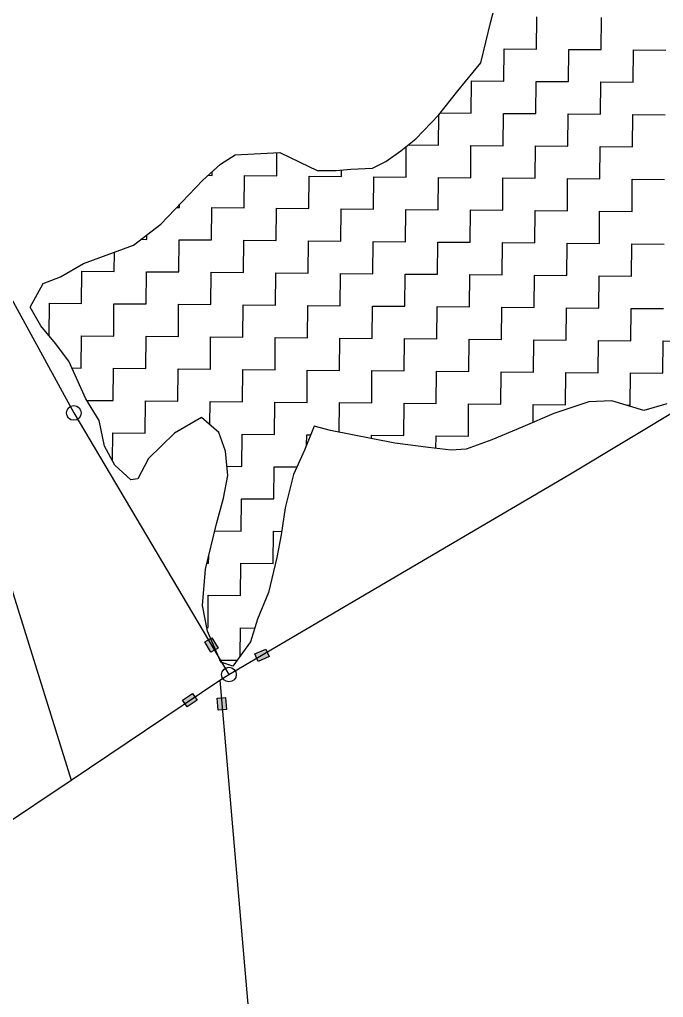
# Model space of a CAD drawing. Header units: metres. Extents: x 286188 to 288650, y 2015524 to 2018848.
# Drawn here: x 287073.8 to 287266.9, y 2016557.5 to 2016851 of the extents above; entities that cross this region are included whole.
import ezdxf

# ---------------------------------------------------------------- set-up
doc = ezdxf.new("R2010")
doc.units = ezdxf.units.M
doc.header["$MEASUREMENT"] = 0
doc.layers.add('POLY_HATCH', color=12, linetype='Continuous')
doc.layers.add('POLY_PARCEL', color=6, linetype='Continuous')

msp = doc.modelspace()

# ---------------------------------------------------------------- hatches: boundary and pattern name
for points in [[(287131.48, 2016665.45), (287129.33, 2016664.18), (287131.17, 2016661.08), (287133.31, 2016662.35)], [(287148.59, 2016659.79), (287147.59, 2016662.06), (287144.3, 2016660.61), (287145.3, 2016658.34)], [(287122.67, 2016646.76), (287124.06, 2016644.7), (287127.04, 2016646.71), (287125.65, 2016648.77)], [(287133.33, 2016643.71), (287135.81, 2016643.92), (287135.5, 2016647.51), (287133.02, 2016647.29)]]:
    msp.add_hatch(color=256).paths.add_polyline_path(points)

# ---------------------------------------------------------------- linework, layer by layer
for points in [[(287131.17, 2016661.08), (287129.33, 2016664.18), (287131.48, 2016665.45), (287133.31, 2016662.35)], [(287144.3, 2016660.61), (287147.59, 2016662.06), (287148.59, 2016659.79), (287145.3, 2016658.34)], [(287127.04, 2016646.71), (287124.06, 2016644.7), (287122.67, 2016646.76), (287125.65, 2016648.77)], [(287135.5, 2016647.51), (287135.81, 2016643.92), (287133.33, 2016643.71), (287133.02, 2016647.29)]]:
    msp.add_lwpolyline(points, close=True)
for centre in [(287090.04, 2016732.9), (287136.58, 2016654.4)]:
    msp.add_circle(centre, 2.2)
at = {"layer": 'POLY_HATCH'}
for p, q in [((287215.09, 2016850.42), (287217.18, 2016858.06)), ((287212.15, 2016837.94), (287215.09, 2016850.42)), ((287205.22, 2016829.54), (287212.15, 2016837.94)), ((287199.5, 2016822.33), (287205.22, 2016829.54)), ((287192.58, 2016815.13), (287199.5, 2016822.33)), ((287188.11, 2016811.54), (287192.58, 2016815.13)), ((287183.64, 2016808.36), (287188.11, 2016811.54)), ((287134.01, 2016807.6), (287138.47, 2016810.38)), ((287138.47, 2016810.38), (287151.79, 2016811.07)), ((287151.79, 2016811.07), (287157.82, 2016808.19)), ((287179.59, 2016806.38), (287183.64, 2016808.36)), ((287128.72, 2016802.81), (287134.01, 2016807.6)), ((287157.82, 2016808.19), (287163.04, 2016805.72)), ((287163.04, 2016805.72), (287168.69, 2016805.67)), ((287168.69, 2016805.67), (287173.13, 2016806.03)), ((287173.13, 2016806.03), (287179.59, 2016806.38)), ((287116.09, 2016789.61), (287128.72, 2016802.81)), ((287107.96, 2016783.23), (287116.09, 2016789.61)), ((287092.99, 2016777.72), (287107.96, 2016783.23)), ((287086.09, 2016773.75), (287092.99, 2016777.72)), ((287080.83, 2016771.79), (287086.09, 2016773.75)), ((287076.98, 2016764.7), (287080.83, 2016771.79)), ((287080.16, 2016759.02), (287076.98, 2016764.7)), ((287084.55, 2016753.74), (287080.16, 2016759.02)), ((287088.54, 2016748.46), (287084.55, 2016753.74)), ((287093.68, 2016737.12), (287088.54, 2016748.46)), ((287097.66, 2016730.64), (287093.68, 2016737.12)), ((287244.54, 2016736.25), (287234.02, 2016732.72)), ((287251.4, 2016736.59), (287244.54, 2016736.25)), ((287261.06, 2016733.68), (287251.4, 2016736.59)), ((287267.94, 2016735.64), (287261.06, 2016733.68)), ((287234.02, 2016732.72), (287224.7, 2016728.77)), ((287099.2, 2016722.96), (287097.66, 2016730.64)), ((287128.33, 2016731.57), (287120.22, 2016726.8)), ((287133.54, 2016727.09), (287128.33, 2016731.57)), ((287120.22, 2016726.8), (287112.48, 2016719.21)), ((287135.5, 2016721.42), (287133.54, 2016727.09)), ((287162.17, 2016728.93), (287159.28, 2016721.7)), ((287167, 2016727.68), (287162.17, 2016728.93)), ((287186.33, 2016723.87), (287167, 2016727.68)), ((287224.7, 2016728.77), (287215.39, 2016724.82)), ((287196.4, 2016722.57), (287186.33, 2016723.87)), ((287215.39, 2016724.82), (287207.7, 2016722.07)), ((287102.38, 2016717.29), (287099.2, 2016722.96)), ((287136.24, 2016714.16), (287135.5, 2016721.42)), ((287159.28, 2016721.7), (287155.98, 2016714.47)), ((287203.26, 2016721.7), (287196.4, 2016722.57)), ((287207.7, 2016722.07), (287203.26, 2016721.7)), ((287112.48, 2016719.21), (287109.2, 2016713.19)), ((287107.18, 2016712.81), (287102.38, 2016717.29)), ((287155.98, 2016714.47), (287153.47, 2016704.41)), ((287109.2, 2016713.19), (287107.18, 2016712.81)), ((287134.97, 2016707.31), (287136.24, 2016714.16)), ((287132.88, 2016699.67), (287134.97, 2016707.31)), ((287153.47, 2016704.41), (287152.19, 2016696.36)), ((287129.53, 2016685.99), (287132.88, 2016699.67)), ((287152.19, 2016696.36), (287150.92, 2016689.51)), ((287150.92, 2016689.51), (287148.4, 2016679.05)), ((287128.63, 2016675.11), (287129.53, 2016685.99)), ((287148.4, 2016679.05), (287145.1, 2016671.02)), ((287130.17, 2016667.44), (287128.63, 2016675.11)), ((287145.1, 2016671.02), (287143.02, 2016664.18)), ((287134.12, 2016658.13), (287130.17, 2016667.44)), ((287143.02, 2016664.18), (287137.74, 2016656.88)), ((287137.74, 2016656.88), (287134.12, 2016658.13))]:
    msp.add_line(p, q, dxfattribs=at)
at = {"layer": 'POLY_HATCH', "linetype": 'Continuous'}
for p, q in [((287228.82, 2016842.12), (287228.91, 2016851.81)), ((287248.21, 2016841.94), (287248.3, 2016851.54)), ((287219.04, 2016832.51), (287219.12, 2016842.21)), ((287219.12, 2016842.21), (287228.82, 2016842.12)), ((287238.43, 2016832.34), (287238.51, 2016842.03)), ((287238.51, 2016842.03), (287248.21, 2016841.94)), ((287257.82, 2016832.16), (287257.9, 2016841.86)), ((287257.9, 2016841.86), (287267.6, 2016841.77)), ((287209.25, 2016822.9), (287209.34, 2016832.6)), ((287209.34, 2016832.6), (287219.04, 2016832.51)), ((287228.64, 2016822.73), (287228.73, 2016832.42)), ((287228.73, 2016832.42), (287238.43, 2016832.34)), ((287248.03, 2016822.55), (287248.12, 2016832.25)), ((287248.12, 2016832.25), (287257.82, 2016832.16)), ((287200.03, 2016822.99), (287209.25, 2016822.9)), ((287199.47, 2016813.3), (287199.55, 2016822.39)), ((287218.86, 2016813.12), (287218.95, 2016822.82)), ((287218.95, 2016822.82), (287228.64, 2016822.73)), ((287238.25, 2016812.95), (287238.34, 2016822.64)), ((287238.34, 2016822.64), (287248.03, 2016822.55)), ((287257.64, 2016812.77), (287257.73, 2016822.47)), ((287257.73, 2016822.47), (287267.42, 2016822.38)), ((287189.69, 2016803.69), (287189.77, 2016812.88)), ((287190.39, 2016813.38), (287199.47, 2016813.3)), ((287209.08, 2016803.51), (287209.17, 2016813.21)), ((287209.17, 2016813.21), (287218.86, 2016813.12)), ((287228.47, 2016803.34), (287228.56, 2016813.03)), ((287228.56, 2016813.03), (287238.25, 2016812.95)), ((287247.86, 2016803.16), (287247.95, 2016812.86)), ((287247.95, 2016812.86), (287257.64, 2016812.77)), ((287150.91, 2016804.04), (287150.97, 2016811.02)), ((287131.52, 2016804.21), (287131.53, 2016805.35)), ((287170.3, 2016803.86), (287170.32, 2016805.8)), ((287130.29, 2016804.23), (287131.52, 2016804.21)), ((287141.13, 2016794.43), (287141.22, 2016804.13)), ((287141.22, 2016804.13), (287150.91, 2016804.04)), ((287160.52, 2016794.26), (287160.61, 2016803.95)), ((287160.61, 2016803.95), (287170.3, 2016803.86)), ((287179.91, 2016794.08), (287180, 2016803.78)), ((287180, 2016803.78), (287189.69, 2016803.69)), ((287199.3, 2016793.91), (287199.38, 2016803.6)), ((287199.38, 2016803.6), (287209.08, 2016803.51)), ((287218.69, 2016793.73), (287218.77, 2016803.43)), ((287218.77, 2016803.43), (287228.47, 2016803.34)), ((287238.08, 2016793.56), (287238.16, 2016803.25)), ((287238.16, 2016803.25), (287247.86, 2016803.16)), ((287257.47, 2016793.38), (287257.55, 2016803.08)), ((287257.55, 2016803.08), (287267.25, 2016802.99)), ((287120.88, 2016794.61), (287121.74, 2016794.61)), ((287121.74, 2016794.61), (287121.75, 2016795.52)), ((287131.35, 2016784.82), (287131.43, 2016794.52)), ((287131.43, 2016794.52), (287141.13, 2016794.43)), ((287150.74, 2016784.65), (287150.82, 2016794.34)), ((287150.82, 2016794.34), (287160.52, 2016794.26)), ((287170.13, 2016784.47), (287170.21, 2016794.17)), ((287170.21, 2016794.17), (287179.91, 2016794.08)), ((287189.51, 2016784.3), (287189.6, 2016793.99)), ((287189.6, 2016793.99), (287199.3, 2016793.91)), ((287208.9, 2016784.12), (287208.99, 2016793.82)), ((287208.99, 2016793.82), (287218.69, 2016793.73)), ((287228.29, 2016783.95), (287228.38, 2016793.64)), ((287228.38, 2016793.64), (287238.08, 2016793.56)), ((287247.68, 2016783.77), (287247.77, 2016793.47)), ((287247.77, 2016793.47), (287257.47, 2016793.38)), ((287110.23, 2016785.02), (287111.96, 2016785)), ((287111.96, 2016785), (287111.97, 2016786.38)), ((287121.56, 2016775.22), (287121.65, 2016784.91)), ((287121.65, 2016784.91), (287131.35, 2016784.82)), ((287140.95, 2016775.04), (287141.04, 2016784.74)), ((287141.04, 2016784.74), (287150.74, 2016784.65)), ((287160.34, 2016774.87), (287160.43, 2016784.56)), ((287160.43, 2016784.56), (287170.13, 2016784.47)), ((287179.73, 2016774.69), (287179.82, 2016784.39)), ((287179.82, 2016784.39), (287189.51, 2016784.3)), ((287199.12, 2016774.52), (287199.21, 2016784.21)), ((287199.21, 2016784.21), (287208.9, 2016784.12)), ((287218.51, 2016774.34), (287218.6, 2016784.04)), ((287218.6, 2016784.04), (287228.29, 2016783.95)), ((287237.9, 2016774.17), (287237.99, 2016783.86)), ((287237.99, 2016783.86), (287247.68, 2016783.77)), ((287257.29, 2016773.99), (287257.38, 2016783.69)), ((287257.38, 2016783.69), (287267.07, 2016783.6)), ((287102.17, 2016775.39), (287102.23, 2016781.12)), ((287092.39, 2016765.79), (287092.48, 2016775.48)), ((287092.48, 2016775.48), (287102.17, 2016775.39)), ((287111.78, 2016765.61), (287111.87, 2016775.31)), ((287111.87, 2016775.31), (287121.56, 2016775.22)), ((287131.17, 2016765.44), (287131.26, 2016775.13)), ((287131.26, 2016775.13), (287140.95, 2016775.04)), ((287150.56, 2016765.26), (287150.65, 2016774.95)), ((287150.65, 2016774.95), (287160.34, 2016774.87)), ((287169.95, 2016765.08), (287170.04, 2016774.78)), ((287170.04, 2016774.78), (287179.73, 2016774.69)), ((287189.34, 2016764.91), (287189.43, 2016774.6)), ((287189.43, 2016774.6), (287199.12, 2016774.52)), ((287208.73, 2016764.73), (287208.82, 2016774.43)), ((287208.82, 2016774.43), (287218.51, 2016774.34)), ((287228.12, 2016764.56), (287228.21, 2016774.25)), ((287228.21, 2016774.25), (287237.9, 2016774.17)), ((287247.51, 2016764.38), (287247.6, 2016774.08)), ((287247.6, 2016774.08), (287257.29, 2016773.99)), ((287082.61, 2016756.18), (287082.7, 2016765.87)), ((287082.7, 2016765.87), (287092.39, 2016765.79)), ((287102, 2016756), (287102.09, 2016765.7)), ((287102.09, 2016765.7), (287111.78, 2016765.61)), ((287121.39, 2016755.83), (287121.48, 2016765.52)), ((287121.48, 2016765.52), (287131.17, 2016765.44)), ((287140.78, 2016755.65), (287140.87, 2016765.35)), ((287140.87, 2016765.35), (287150.56, 2016765.26)), ((287160.17, 2016755.48), (287160.26, 2016765.17)), ((287160.26, 2016765.17), (287169.95, 2016765.08)), ((287179.56, 2016755.3), (287179.64, 2016765)), ((287179.64, 2016765), (287189.34, 2016764.91)), ((287198.95, 2016755.13), (287199.03, 2016764.82)), ((287199.03, 2016764.82), (287208.73, 2016764.73)), ((287218.34, 2016754.95), (287218.42, 2016764.65)), ((287218.42, 2016764.65), (287228.12, 2016764.56)), ((287237.73, 2016754.78), (287237.81, 2016764.47)), ((287237.81, 2016764.47), (287247.51, 2016764.38)), ((287257.12, 2016754.6), (287257.2, 2016764.3)), ((287257.2, 2016764.3), (287266.9, 2016764.21)), ((287082.52, 2016756.18), (287082.61, 2016756.18)), ((287092.22, 2016746.4), (287092.3, 2016756.09)), ((287092.3, 2016756.09), (287102, 2016756)), ((287111.61, 2016746.22), (287111.69, 2016755.92)), ((287111.69, 2016755.92), (287121.39, 2016755.83)), ((287131, 2016746.05), (287131.08, 2016755.74)), ((287131.08, 2016755.74), (287140.78, 2016755.65)), ((287150.39, 2016745.87), (287150.47, 2016755.57)), ((287150.47, 2016755.57), (287160.17, 2016755.48)), ((287169.77, 2016745.7), (287169.86, 2016755.39)), ((287169.86, 2016755.39), (287179.56, 2016755.3)), ((287189.16, 2016745.52), (287189.25, 2016755.21)), ((287189.25, 2016755.21), (287198.95, 2016755.13)), ((287208.55, 2016745.34), (287208.64, 2016755.04)), ((287208.64, 2016755.04), (287218.34, 2016754.95)), ((287227.94, 2016745.17), (287228.03, 2016754.86)), ((287228.03, 2016754.86), (287237.73, 2016754.78)), ((287247.33, 2016744.99), (287247.42, 2016754.69)), ((287247.42, 2016754.69), (287257.12, 2016754.6)), ((287266.72, 2016744.82), (287266.81, 2016754.51)), ((287266.81, 2016754.51), (287276.51, 2016754.43)), ((287089.46, 2016746.42), (287092.22, 2016746.4)), ((287101.82, 2016736.61), (287101.91, 2016746.31)), ((287101.91, 2016746.31), (287111.61, 2016746.22)), ((287121.21, 2016736.44), (287121.3, 2016746.13)), ((287121.3, 2016746.13), (287131, 2016746.05)), ((287140.6, 2016736.26), (287140.69, 2016745.96)), ((287140.69, 2016745.96), (287150.39, 2016745.87)), ((287159.99, 2016736.09), (287160.08, 2016745.78)), ((287160.08, 2016745.78), (287169.77, 2016745.7)), ((287179.38, 2016735.91), (287179.47, 2016745.61)), ((287179.47, 2016745.61), (287189.16, 2016745.52)), ((287198.77, 2016735.74), (287198.86, 2016745.43)), ((287198.86, 2016745.43), (287208.55, 2016745.34)), ((287218.16, 2016735.56), (287218.25, 2016745.26)), ((287218.25, 2016745.26), (287227.94, 2016745.17)), ((287237.55, 2016735.39), (287237.64, 2016745.08)), ((287237.64, 2016745.08), (287247.33, 2016744.99)), ((287256.94, 2016735.21), (287257.03, 2016744.91)), ((287257.03, 2016744.91), (287266.72, 2016744.82)), ((287093.95, 2016736.68), (287101.82, 2016736.61)), ((287111.43, 2016726.83), (287111.52, 2016736.53)), ((287111.52, 2016736.53), (287121.21, 2016736.44)), ((287130.85, 2016729.4), (287130.91, 2016736.35)), ((287130.91, 2016736.35), (287140.6, 2016736.26)), ((287150.21, 2016726.48), (287150.3, 2016736.18)), ((287150.3, 2016736.18), (287159.99, 2016736.09)), ((287169.61, 2016727.16), (287169.69, 2016736)), ((287169.69, 2016736), (287179.38, 2016735.91)), ((287188.99, 2016726.13), (287189.08, 2016735.83)), ((287189.08, 2016735.83), (287198.77, 2016735.74)), ((287208.38, 2016725.96), (287208.47, 2016735.65)), ((287208.47, 2016735.65), (287218.16, 2016735.56)), ((287227.81, 2016730.08), (287227.86, 2016735.47)), ((287227.86, 2016735.47), (287237.55, 2016735.39)), ((287255.95, 2016735.22), (287256.94, 2016735.21)), ((287101.66, 2016718.57), (287101.74, 2016726.92)), ((287101.74, 2016726.92), (287111.43, 2016726.83)), ((287140.43, 2016716.87), (287140.52, 2016726.57)), ((287140.52, 2016726.57), (287150.21, 2016726.48)), ((287159.88, 2016723.2), (287159.9, 2016726.39)), ((287159.9, 2016726.39), (287161.15, 2016726.38)), ((287179.29, 2016726.22), (287188.99, 2016726.13)), ((287179.29, 2016725.26), (287179.29, 2016726.22)), ((287198.65, 2016722.29), (287198.68, 2016726.04)), ((287198.68, 2016726.04), (287208.38, 2016725.96)), ((287111.34, 2016717.14), (287111.35, 2016717.14)), ((287111.34, 2016717.12), (287111.34, 2016717.14)), ((287135.96, 2016716.91), (287140.43, 2016716.87)), ((287150.03, 2016707.09), (287150.12, 2016716.79)), ((287150.12, 2016716.79), (287157.01, 2016716.72)), ((287140.25, 2016697.48), (287140.34, 2016707.18)), ((287140.34, 2016707.18), (287150.03, 2016707.09)), ((287132.37, 2016697.55), (287140.25, 2016697.48)), ((287149.86, 2016687.7), (287149.95, 2016697.4)), ((287149.95, 2016697.4), (287152.35, 2016697.37)), ((287130.47, 2016687.88), (287130.49, 2016689.89)), ((287130, 2016687.88), (287130.47, 2016687.88)), ((287140.08, 2016678.09), (287140.16, 2016687.79)), ((287140.16, 2016687.79), (287149.86, 2016687.7)), ((287130.3, 2016668.49), (287130.38, 2016678.18)), ((287130.38, 2016678.18), (287140.08, 2016678.09)), ((287129.96, 2016668.49), (287130.3, 2016668.49)), ((287139.91, 2016659.88), (287139.99, 2016668.4)), ((287139.99, 2016668.4), (287144.29, 2016668.36)), ((287133.85, 2016658.76), (287139.07, 2016658.71))]:
    msp.add_line(p, q, dxfattribs=at)
at = {"layer": 'POLY_PARCEL'}
for p, q in [((287052.47, 2016801.65), (287090.04, 2016732.9)), ((287238.53, 2016714.38), (287347.08, 2016779.79)), ((287090.04, 2016732.9), (287136.58, 2016654.4)), ((287136.58, 2016654.4), (287238.53, 2016714.38)), ((287065.05, 2016700.32), (287089.23, 2016622.73)), ((287089.23, 2016622.73), (287133.79, 2016652.76)), ((287133.79, 2016652.76), (287136.58, 2016654.4)), ((287133.79, 2016652.76), (287147.44, 2016495.25)), ((287005.69, 2016566.92), (287089.23, 2016622.73))]:
    msp.add_line(p, q, dxfattribs=at)

doc.saveas('drawing.dxf')
